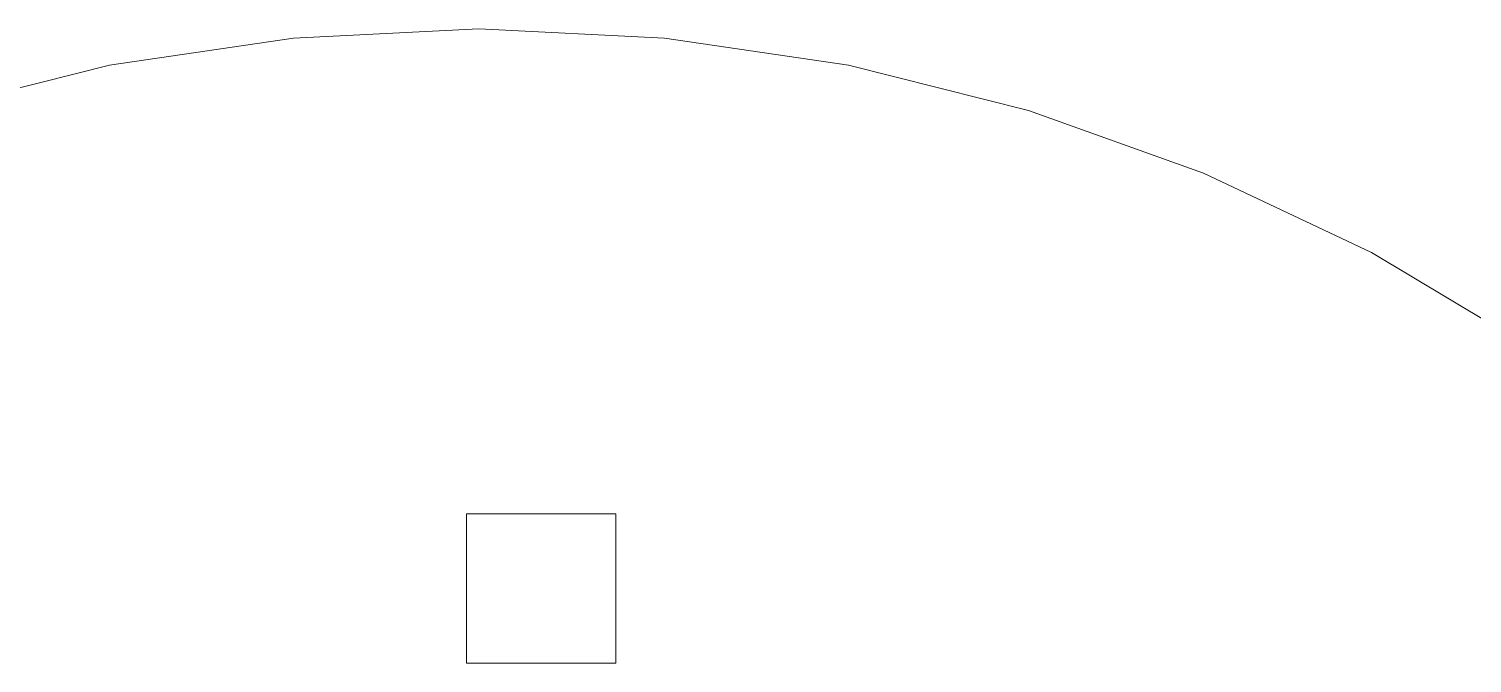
# Model space of a CAD drawing. Header units: centimetres. Extents: x -214 to 137, y -175 to 4.
# Drawn here: x -48.534 to -47.981, y -92.113 to -91.87 of the extents above; entities that cross this region are included whole.
import ezdxf

# ---------------------------------------------------------------- set-up
doc = ezdxf.new("R2010")
doc.units = ezdxf.units.CM
doc.header["$MEASUREMENT"] = 0
doc.layers.add('layer 1', color=7, linetype='Continuous')

msp = doc.modelspace()

# ---------------------------------------------------------------- linework, layer by layer
at = {"layer": 'layer 1', "color": 1, "lineweight": 9}
for points in [[(-48.36125, -91.87003), (-48.36125, -91.87003), (-48.43232, -91.87353), (-48.43232, -91.87353)], [(-48.36125, -91.87003), (-48.36125, -91.87003), (-48.43232, -91.87353), (-48.43232, -91.87353)], [(-48.36125, -91.87003), (-48.36125, -91.87003), (-48.43232, -91.87353), (-48.43232, -91.87353)], [(-48.36125, -91.87003), (-48.36125, -91.87003), (-48.43232, -91.87353), (-48.43232, -91.87353)], [(-48.36125, -91.87003), (-48.36125, -91.87003), (-48.43232, -91.87353), (-48.43232, -91.87353)], [(-48.36125, -91.87003), (-48.36125, -91.87003), (-48.43232, -91.87353), (-48.43232, -91.87353)], [(-48.36125, -91.87003), (-48.36125, -91.87003), (-48.43232, -91.87353), (-48.43232, -91.87353)], [(-48.36125, -91.87003), (-48.36125, -91.87003), (-48.43232, -91.87353), (-48.43232, -91.87353)], [(-48.36125, -91.87003), (-48.36125, -91.87003), (-48.43232, -91.87353), (-48.43232, -91.87353)], [(-48.36125, -91.87003), (-48.36125, -91.87003), (-48.43232, -91.87353), (-48.43232, -91.87353)], [(-48.36125, -91.87003), (-48.36125, -91.87003), (-48.43232, -91.87353), (-48.43232, -91.87353)], [(-48.36125, -91.87003), (-48.36125, -91.87003), (-48.43232, -91.87353), (-48.43232, -91.87353)], [(-48.36125, -91.87003), (-48.36125, -91.87003), (-48.43232, -91.87353), (-48.43232, -91.87353)], [(-48.36125, -91.87003), (-48.36125, -91.87003), (-48.43232, -91.87353), (-48.43232, -91.87353)], [(-48.36125, -91.87003), (-48.36125, -91.87003), (-48.43232, -91.87353), (-48.43232, -91.87353)], [(-48.36125, -91.87003), (-48.36125, -91.87003), (-48.43232, -91.87353), (-48.43232, -91.87353)], [(-48.36125, -91.87003), (-48.36125, -91.87003), (-48.43232, -91.87353), (-48.43232, -91.87353)], [(-48.36125, -91.87003), (-48.36125, -91.87003), (-48.43232, -91.87353), (-48.43232, -91.87353)], [(-48.36125, -91.87003), (-48.36125, -91.87003), (-48.43232, -91.87353), (-48.43232, -91.87353)], [(-48.36125, -91.87003), (-48.36125, -91.87003), (-48.43232, -91.87353), (-48.43232, -91.87353)], [(-48.36125, -91.87003), (-48.36125, -91.87003), (-48.43232, -91.87353), (-48.43232, -91.87353)], [(-48.36125, -91.87003), (-48.36125, -91.87003), (-48.43232, -91.87353), (-48.43232, -91.87353)], [(-48.36125, -91.87003), (-48.36125, -91.87003), (-48.43232, -91.87353), (-48.43232, -91.87353)], [(-48.36125, -91.87003), (-48.36125, -91.87003), (-48.43232, -91.87353), (-48.43232, -91.87353)], [(-48.36125, -91.87003), (-48.36125, -91.87003), (-48.43232, -91.87353), (-48.43232, -91.87353)], [(-48.29016, -91.87353), (-48.29016, -91.87353), (-48.36125, -91.87003), (-48.36125, -91.87003)], [(-48.29016, -91.87353), (-48.29016, -91.87353), (-48.36125, -91.87003), (-48.36125, -91.87003)], [(-48.29016, -91.87353), (-48.29016, -91.87353), (-48.36125, -91.87003), (-48.36125, -91.87003)], [(-48.29016, -91.87353), (-48.29016, -91.87353), (-48.36125, -91.87003), (-48.36125, -91.87003)], [(-48.29016, -91.87353), (-48.29016, -91.87353), (-48.36125, -91.87003), (-48.36125, -91.87003)], [(-48.29016, -91.87353), (-48.29016, -91.87353), (-48.36125, -91.87003), (-48.36125, -91.87003)], [(-48.29016, -91.87353), (-48.29016, -91.87353), (-48.36125, -91.87003), (-48.36125, -91.87003)], [(-48.29016, -91.87353), (-48.29016, -91.87353), (-48.36125, -91.87003), (-48.36125, -91.87003)], [(-48.29016, -91.87353), (-48.29016, -91.87353), (-48.36125, -91.87003), (-48.36125, -91.87003)], [(-48.29016, -91.87353), (-48.29016, -91.87353), (-48.36125, -91.87003), (-48.36125, -91.87003)], [(-48.29016, -91.87353), (-48.29016, -91.87353), (-48.36125, -91.87003), (-48.36125, -91.87003)], [(-48.29016, -91.87353), (-48.29016, -91.87353), (-48.36125, -91.87003), (-48.36125, -91.87003)], [(-48.29016, -91.87353), (-48.29016, -91.87353), (-48.36125, -91.87003), (-48.36125, -91.87003)], [(-48.29016, -91.87353), (-48.29016, -91.87353), (-48.36125, -91.87003), (-48.36125, -91.87003)], [(-48.29016, -91.87353), (-48.29016, -91.87353), (-48.36125, -91.87003), (-48.36125, -91.87003)], [(-48.29016, -91.87353), (-48.29016, -91.87353), (-48.36125, -91.87003), (-48.36125, -91.87003)], [(-48.29016, -91.87353), (-48.29016, -91.87353), (-48.36125, -91.87003), (-48.36125, -91.87003)], [(-48.29016, -91.87353), (-48.29016, -91.87353), (-48.36125, -91.87003), (-48.36125, -91.87003)], [(-48.29016, -91.87353), (-48.29016, -91.87353), (-48.36125, -91.87003), (-48.36125, -91.87003)], [(-48.29016, -91.87353), (-48.29016, -91.87353), (-48.36125, -91.87003), (-48.36125, -91.87003)], [(-48.29016, -91.87353), (-48.29016, -91.87353), (-48.36125, -91.87003), (-48.36125, -91.87003)], [(-48.29016, -91.87353), (-48.29016, -91.87353), (-48.36125, -91.87003), (-48.36125, -91.87003)], [(-48.29016, -91.87353), (-48.29016, -91.87353), (-48.36125, -91.87003), (-48.36125, -91.87003)], [(-48.29016, -91.87353), (-48.29016, -91.87353), (-48.36125, -91.87003), (-48.36125, -91.87003)], [(-48.29016, -91.87353), (-48.29016, -91.87353), (-48.36125, -91.87003), (-48.36125, -91.87003)], [(-48.43232, -91.87353), (-48.43232, -91.87353), (-48.50271, -91.88397), (-48.50271, -91.88397)], [(-48.43232, -91.87353), (-48.43232, -91.87353), (-48.50271, -91.88397), (-48.50271, -91.88397)], [(-48.43232, -91.87353), (-48.43232, -91.87353), (-48.50271, -91.88397), (-48.50271, -91.88397)], [(-48.43232, -91.87353), (-48.43232, -91.87353), (-48.50271, -91.88397), (-48.50271, -91.88397)], [(-48.43232, -91.87353), (-48.43232, -91.87353), (-48.50271, -91.88397), (-48.50271, -91.88397)], [(-48.43232, -91.87353), (-48.43232, -91.87353), (-48.50271, -91.88397), (-48.50271, -91.88397)], [(-48.43232, -91.87353), (-48.43232, -91.87353), (-48.50271, -91.88397), (-48.50271, -91.88397)], [(-48.43232, -91.87353), (-48.43232, -91.87353), (-48.50271, -91.88397), (-48.50271, -91.88397)], [(-48.43232, -91.87353), (-48.43232, -91.87353), (-48.50271, -91.88397), (-48.50271, -91.88397)], [(-48.43232, -91.87353), (-48.43232, -91.87353), (-48.50271, -91.88397), (-48.50271, -91.88397)], [(-48.43232, -91.87353), (-48.43232, -91.87353), (-48.50271, -91.88397), (-48.50271, -91.88397)], [(-48.43232, -91.87353), (-48.43232, -91.87353), (-48.50271, -91.88397), (-48.50271, -91.88397)], [(-48.43232, -91.87353), (-48.43232, -91.87353), (-48.50271, -91.88397), (-48.50271, -91.88397)], [(-48.43232, -91.87353), (-48.43232, -91.87353), (-48.50271, -91.88397), (-48.50271, -91.88397)], [(-48.43232, -91.87353), (-48.43232, -91.87353), (-48.50271, -91.88397), (-48.50271, -91.88397)], [(-48.43232, -91.87353), (-48.43232, -91.87353), (-48.50271, -91.88397), (-48.50271, -91.88397)], [(-48.43232, -91.87353), (-48.43232, -91.87353), (-48.50271, -91.88397), (-48.50271, -91.88397)], [(-48.43232, -91.87353), (-48.43232, -91.87353), (-48.50271, -91.88397), (-48.50271, -91.88397)], [(-48.43232, -91.87353), (-48.43232, -91.87353), (-48.50271, -91.88397), (-48.50271, -91.88397)], [(-48.43232, -91.87353), (-48.43232, -91.87353), (-48.50271, -91.88397), (-48.50271, -91.88397)], [(-48.43232, -91.87353), (-48.43232, -91.87353), (-48.50271, -91.88397), (-48.50271, -91.88397)], [(-48.43232, -91.87353), (-48.43232, -91.87353), (-48.50271, -91.88397), (-48.50271, -91.88397)], [(-48.43232, -91.87353), (-48.43232, -91.87353), (-48.50271, -91.88397), (-48.50271, -91.88397)], [(-48.43232, -91.87353), (-48.43232, -91.87353), (-48.50271, -91.88397), (-48.50271, -91.88397)], [(-48.43232, -91.87353), (-48.43232, -91.87353), (-48.50271, -91.88397), (-48.50271, -91.88397)], [(-48.21977, -91.88397), (-48.21977, -91.88397), (-48.29016, -91.87353), (-48.29016, -91.87353)], [(-48.21977, -91.88397), (-48.21977, -91.88397), (-48.29016, -91.87353), (-48.29016, -91.87353)], [(-48.21977, -91.88397), (-48.21977, -91.88397), (-48.29016, -91.87353), (-48.29016, -91.87353)], [(-48.21977, -91.88397), (-48.21977, -91.88397), (-48.29016, -91.87353), (-48.29016, -91.87353)], [(-48.21977, -91.88397), (-48.21977, -91.88397), (-48.29016, -91.87353), (-48.29016, -91.87353)], [(-48.21977, -91.88397), (-48.21977, -91.88397), (-48.29016, -91.87353), (-48.29016, -91.87353)], [(-48.21977, -91.88397), (-48.21977, -91.88397), (-48.29016, -91.87353), (-48.29016, -91.87353)], [(-48.21977, -91.88397), (-48.21977, -91.88397), (-48.29016, -91.87353), (-48.29016, -91.87353)], [(-48.21977, -91.88397), (-48.21977, -91.88397), (-48.29016, -91.87353), (-48.29016, -91.87353)], [(-48.21977, -91.88397), (-48.21977, -91.88397), (-48.29016, -91.87353), (-48.29016, -91.87353)], [(-48.21977, -91.88397), (-48.21977, -91.88397), (-48.29016, -91.87353), (-48.29016, -91.87353)], [(-48.21977, -91.88397), (-48.21977, -91.88397), (-48.29016, -91.87353), (-48.29016, -91.87353)], [(-48.21977, -91.88397), (-48.21977, -91.88397), (-48.29016, -91.87353), (-48.29016, -91.87353)], [(-48.21977, -91.88397), (-48.21977, -91.88397), (-48.29016, -91.87353), (-48.29016, -91.87353)], [(-48.21977, -91.88397), (-48.21977, -91.88397), (-48.29016, -91.87353), (-48.29016, -91.87353)], [(-48.21977, -91.88397), (-48.21977, -91.88397), (-48.29016, -91.87353), (-48.29016, -91.87353)], [(-48.21977, -91.88397), (-48.21977, -91.88397), (-48.29016, -91.87353), (-48.29016, -91.87353)], [(-48.21977, -91.88397), (-48.21977, -91.88397), (-48.29016, -91.87353), (-48.29016, -91.87353)], [(-48.21977, -91.88397), (-48.21977, -91.88397), (-48.29016, -91.87353), (-48.29016, -91.87353)], [(-48.21977, -91.88397), (-48.21977, -91.88397), (-48.29016, -91.87353), (-48.29016, -91.87353)], [(-48.21977, -91.88397), (-48.21977, -91.88397), (-48.29016, -91.87353), (-48.29016, -91.87353)], [(-48.21977, -91.88397), (-48.21977, -91.88397), (-48.29016, -91.87353), (-48.29016, -91.87353)], [(-48.21977, -91.88397), (-48.21977, -91.88397), (-48.29016, -91.87353), (-48.29016, -91.87353)], [(-48.21977, -91.88397), (-48.21977, -91.88397), (-48.29016, -91.87353), (-48.29016, -91.87353)], [(-48.21977, -91.88397), (-48.21977, -91.88397), (-48.29016, -91.87353), (-48.29016, -91.87353)], [(-48.50271, -91.88397), (-48.50271, -91.88397), (-48.57174, -91.90126), (-48.57174, -91.90126)], [(-48.50271, -91.88397), (-48.50271, -91.88397), (-48.57174, -91.90126), (-48.57174, -91.90126)], [(-48.50271, -91.88397), (-48.50271, -91.88397), (-48.57174, -91.90126), (-48.57174, -91.90126)], [(-48.50271, -91.88397), (-48.50271, -91.88397), (-48.57174, -91.90126), (-48.57174, -91.90126)], [(-48.50271, -91.88397), (-48.50271, -91.88397), (-48.57174, -91.90126), (-48.57174, -91.90126)], [(-48.50271, -91.88397), (-48.50271, -91.88397), (-48.57174, -91.90126), (-48.57174, -91.90126)], [(-48.50271, -91.88397), (-48.50271, -91.88397), (-48.57174, -91.90126), (-48.57174, -91.90126)], [(-48.50271, -91.88397), (-48.50271, -91.88397), (-48.57174, -91.90126), (-48.57174, -91.90126)], [(-48.50271, -91.88397), (-48.50271, -91.88397), (-48.57174, -91.90126), (-48.57174, -91.90126)], [(-48.50271, -91.88397), (-48.50271, -91.88397), (-48.57174, -91.90126), (-48.57174, -91.90126)], [(-48.50271, -91.88397), (-48.50271, -91.88397), (-48.57174, -91.90126), (-48.57174, -91.90126)], [(-48.50271, -91.88397), (-48.50271, -91.88397), (-48.57174, -91.90126), (-48.57174, -91.90126)], [(-48.50271, -91.88397), (-48.50271, -91.88397), (-48.57174, -91.90126), (-48.57174, -91.90126)], [(-48.50271, -91.88397), (-48.50271, -91.88397), (-48.57174, -91.90126), (-48.57174, -91.90126)], [(-48.50271, -91.88397), (-48.50271, -91.88397), (-48.57174, -91.90126), (-48.57174, -91.90126)], [(-48.50271, -91.88397), (-48.50271, -91.88397), (-48.57174, -91.90126), (-48.57174, -91.90126)], [(-48.50271, -91.88397), (-48.50271, -91.88397), (-48.57174, -91.90126), (-48.57174, -91.90126)], [(-48.50271, -91.88397), (-48.50271, -91.88397), (-48.57174, -91.90126), (-48.57174, -91.90126)], [(-48.50271, -91.88397), (-48.50271, -91.88397), (-48.57174, -91.90126), (-48.57174, -91.90126)], [(-48.50271, -91.88397), (-48.50271, -91.88397), (-48.57174, -91.90126), (-48.57174, -91.90126)], [(-48.50271, -91.88397), (-48.50271, -91.88397), (-48.57174, -91.90126), (-48.57174, -91.90126)], [(-48.50271, -91.88397), (-48.50271, -91.88397), (-48.57174, -91.90126), (-48.57174, -91.90126)], [(-48.50271, -91.88397), (-48.50271, -91.88397), (-48.57174, -91.90126), (-48.57174, -91.90126)], [(-48.50271, -91.88397), (-48.50271, -91.88397), (-48.57174, -91.90126), (-48.57174, -91.90126)], [(-48.50271, -91.88397), (-48.50271, -91.88397), (-48.57174, -91.90126), (-48.57174, -91.90126)], [(-48.15075, -91.90126), (-48.15075, -91.90126), (-48.21977, -91.88397), (-48.21977, -91.88397)], [(-48.15075, -91.90126), (-48.15075, -91.90126), (-48.21977, -91.88397), (-48.21977, -91.88397)], [(-48.15075, -91.90126), (-48.15075, -91.90126), (-48.21977, -91.88397), (-48.21977, -91.88397)], [(-48.15075, -91.90126), (-48.15075, -91.90126), (-48.21977, -91.88397), (-48.21977, -91.88397)], [(-48.15075, -91.90126), (-48.15075, -91.90126), (-48.21977, -91.88397), (-48.21977, -91.88397)], [(-48.15075, -91.90126), (-48.15075, -91.90126), (-48.21977, -91.88397), (-48.21977, -91.88397)], [(-48.15075, -91.90126), (-48.15075, -91.90126), (-48.21977, -91.88397), (-48.21977, -91.88397)], [(-48.15075, -91.90126), (-48.15075, -91.90126), (-48.21977, -91.88397), (-48.21977, -91.88397)], [(-48.15075, -91.90126), (-48.15075, -91.90126), (-48.21977, -91.88397), (-48.21977, -91.88397)], [(-48.15075, -91.90126), (-48.15075, -91.90126), (-48.21977, -91.88397), (-48.21977, -91.88397)], [(-48.15075, -91.90126), (-48.15075, -91.90126), (-48.21977, -91.88397), (-48.21977, -91.88397)], [(-48.15075, -91.90126), (-48.15075, -91.90126), (-48.21977, -91.88397), (-48.21977, -91.88397)], [(-48.15075, -91.90126), (-48.15075, -91.90126), (-48.21977, -91.88397), (-48.21977, -91.88397)], [(-48.15075, -91.90126), (-48.15075, -91.90126), (-48.21977, -91.88397), (-48.21977, -91.88397)], [(-48.15075, -91.90126), (-48.15075, -91.90126), (-48.21977, -91.88397), (-48.21977, -91.88397)], [(-48.15075, -91.90126), (-48.15075, -91.90126), (-48.21977, -91.88397), (-48.21977, -91.88397)], [(-48.15075, -91.90126), (-48.15075, -91.90126), (-48.21977, -91.88397), (-48.21977, -91.88397)], [(-48.15075, -91.90126), (-48.15075, -91.90126), (-48.21977, -91.88397), (-48.21977, -91.88397)], [(-48.15075, -91.90126), (-48.15075, -91.90126), (-48.21977, -91.88397), (-48.21977, -91.88397)], [(-48.15075, -91.90126), (-48.15075, -91.90126), (-48.21977, -91.88397), (-48.21977, -91.88397)], [(-48.15075, -91.90126), (-48.15075, -91.90126), (-48.21977, -91.88397), (-48.21977, -91.88397)], [(-48.15075, -91.90126), (-48.15075, -91.90126), (-48.21977, -91.88397), (-48.21977, -91.88397)], [(-48.15075, -91.90126), (-48.15075, -91.90126), (-48.21977, -91.88397), (-48.21977, -91.88397)], [(-48.15075, -91.90126), (-48.15075, -91.90126), (-48.21977, -91.88397), (-48.21977, -91.88397)], [(-48.15075, -91.90126), (-48.15075, -91.90126), (-48.21977, -91.88397), (-48.21977, -91.88397)], [(-48.08374, -91.92523), (-48.08374, -91.92523), (-48.15075, -91.90126), (-48.15075, -91.90126)], [(-48.08374, -91.92523), (-48.08374, -91.92523), (-48.15075, -91.90126), (-48.15075, -91.90126)], [(-48.08374, -91.92523), (-48.08374, -91.92523), (-48.15075, -91.90126), (-48.15075, -91.90126)], [(-48.08374, -91.92523), (-48.08374, -91.92523), (-48.15075, -91.90126), (-48.15075, -91.90126)], [(-48.08374, -91.92523), (-48.08374, -91.92523), (-48.15075, -91.90126), (-48.15075, -91.90126)], [(-48.08374, -91.92523), (-48.08374, -91.92523), (-48.15075, -91.90126), (-48.15075, -91.90126)], [(-48.08374, -91.92523), (-48.08374, -91.92523), (-48.15075, -91.90126), (-48.15075, -91.90126)], [(-48.08374, -91.92523), (-48.08374, -91.92523), (-48.15075, -91.90126), (-48.15075, -91.90126)], [(-48.08374, -91.92523), (-48.08374, -91.92523), (-48.15075, -91.90126), (-48.15075, -91.90126)], [(-48.08374, -91.92523), (-48.08374, -91.92523), (-48.15075, -91.90126), (-48.15075, -91.90126)], [(-48.08374, -91.92523), (-48.08374, -91.92523), (-48.15075, -91.90126), (-48.15075, -91.90126)], [(-48.08374, -91.92523), (-48.08374, -91.92523), (-48.15075, -91.90126), (-48.15075, -91.90126)], [(-48.08374, -91.92523), (-48.08374, -91.92523), (-48.15075, -91.90126), (-48.15075, -91.90126)], [(-48.08374, -91.92523), (-48.08374, -91.92523), (-48.15075, -91.90126), (-48.15075, -91.90126)], [(-48.08374, -91.92523), (-48.08374, -91.92523), (-48.15075, -91.90126), (-48.15075, -91.90126)], [(-48.08374, -91.92523), (-48.08374, -91.92523), (-48.15075, -91.90126), (-48.15075, -91.90126)], [(-48.08374, -91.92523), (-48.08374, -91.92523), (-48.15075, -91.90126), (-48.15075, -91.90126)], [(-48.08374, -91.92523), (-48.08374, -91.92523), (-48.15075, -91.90126), (-48.15075, -91.90126)], [(-48.08374, -91.92523), (-48.08374, -91.92523), (-48.15075, -91.90126), (-48.15075, -91.90126)], [(-48.08374, -91.92523), (-48.08374, -91.92523), (-48.15075, -91.90126), (-48.15075, -91.90126)], [(-48.08374, -91.92523), (-48.08374, -91.92523), (-48.15075, -91.90126), (-48.15075, -91.90126)], [(-48.08374, -91.92523), (-48.08374, -91.92523), (-48.15075, -91.90126), (-48.15075, -91.90126)], [(-48.08374, -91.92523), (-48.08374, -91.92523), (-48.15075, -91.90126), (-48.15075, -91.90126)], [(-48.08374, -91.92523), (-48.08374, -91.92523), (-48.15075, -91.90126), (-48.15075, -91.90126)], [(-48.08374, -91.92523), (-48.08374, -91.92523), (-48.15075, -91.90126), (-48.15075, -91.90126)], [(-48.01941, -91.95566), (-48.01941, -91.95566), (-48.08374, -91.92523), (-48.08374, -91.92523)], [(-48.01941, -91.95566), (-48.01941, -91.95566), (-48.08374, -91.92523), (-48.08374, -91.92523)], [(-48.01941, -91.95566), (-48.01941, -91.95566), (-48.08374, -91.92523), (-48.08374, -91.92523)], [(-48.01941, -91.95566), (-48.01941, -91.95566), (-48.08374, -91.92523), (-48.08374, -91.92523)], [(-48.01941, -91.95566), (-48.01941, -91.95566), (-48.08374, -91.92523), (-48.08374, -91.92523)], [(-48.01941, -91.95566), (-48.01941, -91.95566), (-48.08374, -91.92523), (-48.08374, -91.92523)], [(-48.01941, -91.95566), (-48.01941, -91.95566), (-48.08374, -91.92523), (-48.08374, -91.92523)], [(-48.01941, -91.95566), (-48.01941, -91.95566), (-48.08374, -91.92523), (-48.08374, -91.92523)], [(-48.01941, -91.95566), (-48.01941, -91.95566), (-48.08374, -91.92523), (-48.08374, -91.92523)], [(-48.01941, -91.95566), (-48.01941, -91.95566), (-48.08374, -91.92523), (-48.08374, -91.92523)], [(-48.01941, -91.95566), (-48.01941, -91.95566), (-48.08374, -91.92523), (-48.08374, -91.92523)], [(-48.01941, -91.95566), (-48.01941, -91.95566), (-48.08374, -91.92523), (-48.08374, -91.92523)], [(-48.01941, -91.95566), (-48.01941, -91.95566), (-48.08374, -91.92523), (-48.08374, -91.92523)], [(-48.01941, -91.95566), (-48.01941, -91.95566), (-48.08374, -91.92523), (-48.08374, -91.92523)], [(-48.01941, -91.95566), (-48.01941, -91.95566), (-48.08374, -91.92523), (-48.08374, -91.92523)], [(-48.01941, -91.95566), (-48.01941, -91.95566), (-48.08374, -91.92523), (-48.08374, -91.92523)], [(-48.01941, -91.95566), (-48.01941, -91.95566), (-48.08374, -91.92523), (-48.08374, -91.92523)], [(-48.01941, -91.95566), (-48.01941, -91.95566), (-48.08374, -91.92523), (-48.08374, -91.92523)], [(-48.01941, -91.95566), (-48.01941, -91.95566), (-48.08374, -91.92523), (-48.08374, -91.92523)], [(-48.01941, -91.95566), (-48.01941, -91.95566), (-48.08374, -91.92523), (-48.08374, -91.92523)], [(-48.01941, -91.95566), (-48.01941, -91.95566), (-48.08374, -91.92523), (-48.08374, -91.92523)], [(-48.01941, -91.95566), (-48.01941, -91.95566), (-48.08374, -91.92523), (-48.08374, -91.92523)], [(-48.01941, -91.95566), (-48.01941, -91.95566), (-48.08374, -91.92523), (-48.08374, -91.92523)], [(-48.01941, -91.95566), (-48.01941, -91.95566), (-48.08374, -91.92523), (-48.08374, -91.92523)], [(-48.01941, -91.95566), (-48.01941, -91.95566), (-48.08374, -91.92523), (-48.08374, -91.92523)], [(-47.95837, -91.99224), (-47.95837, -91.99224), (-48.01941, -91.95566), (-48.01941, -91.95566)], [(-47.95837, -91.99224), (-47.95837, -91.99224), (-48.01941, -91.95566), (-48.01941, -91.95566)], [(-47.95837, -91.99224), (-47.95837, -91.99224), (-48.01941, -91.95566), (-48.01941, -91.95566)], [(-47.95837, -91.99224), (-47.95837, -91.99224), (-48.01941, -91.95566), (-48.01941, -91.95566)], [(-47.95837, -91.99224), (-47.95837, -91.99224), (-48.01941, -91.95566), (-48.01941, -91.95566)], [(-47.95837, -91.99224), (-47.95837, -91.99224), (-48.01941, -91.95566), (-48.01941, -91.95566)], [(-47.95837, -91.99224), (-47.95837, -91.99224), (-48.01941, -91.95566), (-48.01941, -91.95566)], [(-47.95837, -91.99224), (-47.95837, -91.99224), (-48.01941, -91.95566), (-48.01941, -91.95566)], [(-47.95837, -91.99224), (-47.95837, -91.99224), (-48.01941, -91.95566), (-48.01941, -91.95566)], [(-47.95837, -91.99224), (-47.95837, -91.99224), (-48.01941, -91.95566), (-48.01941, -91.95566)], [(-47.95837, -91.99224), (-47.95837, -91.99224), (-48.01941, -91.95566), (-48.01941, -91.95566)], [(-47.95837, -91.99224), (-47.95837, -91.99224), (-48.01941, -91.95566), (-48.01941, -91.95566)], [(-47.95837, -91.99224), (-47.95837, -91.99224), (-48.01941, -91.95566), (-48.01941, -91.95566)], [(-47.95837, -91.99224), (-47.95837, -91.99224), (-48.01941, -91.95566), (-48.01941, -91.95566)], [(-47.95837, -91.99224), (-47.95837, -91.99224), (-48.01941, -91.95566), (-48.01941, -91.95566)], [(-47.95837, -91.99224), (-47.95837, -91.99224), (-48.01941, -91.95566), (-48.01941, -91.95566)], [(-47.95837, -91.99224), (-47.95837, -91.99224), (-48.01941, -91.95566), (-48.01941, -91.95566)], [(-47.95837, -91.99224), (-47.95837, -91.99224), (-48.01941, -91.95566), (-48.01941, -91.95566)], [(-47.95837, -91.99224), (-47.95837, -91.99224), (-48.01941, -91.95566), (-48.01941, -91.95566)], [(-47.95837, -91.99224), (-47.95837, -91.99224), (-48.01941, -91.95566), (-48.01941, -91.95566)], [(-47.95837, -91.99224), (-47.95837, -91.99224), (-48.01941, -91.95566), (-48.01941, -91.95566)], [(-47.95837, -91.99224), (-47.95837, -91.99224), (-48.01941, -91.95566), (-48.01941, -91.95566)], [(-47.95837, -91.99224), (-47.95837, -91.99224), (-48.01941, -91.95566), (-48.01941, -91.95566)], [(-47.95837, -91.99224), (-47.95837, -91.99224), (-48.01941, -91.95566), (-48.01941, -91.95566)], [(-47.95837, -91.99224), (-47.95837, -91.99224), (-48.01941, -91.95566), (-48.01941, -91.95566)]]:
    msp.add_open_spline(points, degree=3, dxfattribs=at)
at = {"layer": 'layer 1', "color": 5, "lineweight": 9}
for points in [[(-48.30886, -92.05577), (-48.30886, -92.05577), (-48.36601, -92.05577), (-48.36601, -92.05577)], [(-48.36601, -92.05577), (-48.36601, -92.05577), (-48.36601, -92.11292), (-48.36601, -92.11292)], [(-48.30886, -92.05577), (-48.30886, -92.05577), (-48.36601, -92.05577), (-48.36601, -92.05577)], [(-48.36601, -92.05577), (-48.36601, -92.05577), (-48.36601, -92.11292), (-48.36601, -92.11292)], [(-48.30886, -92.05577), (-48.30886, -92.05577), (-48.36601, -92.05577), (-48.36601, -92.05577)], [(-48.36601, -92.05577), (-48.36601, -92.05577), (-48.36601, -92.11292), (-48.36601, -92.11292)], [(-48.30886, -92.05577), (-48.30886, -92.05577), (-48.36601, -92.05577), (-48.36601, -92.05577)], [(-48.36601, -92.05577), (-48.36601, -92.05577), (-48.36601, -92.11292), (-48.36601, -92.11292)], [(-48.30886, -92.05577), (-48.30886, -92.05577), (-48.36601, -92.05577), (-48.36601, -92.05577)], [(-48.36601, -92.05577), (-48.36601, -92.05577), (-48.36601, -92.11292), (-48.36601, -92.11292)], [(-48.30886, -92.05577), (-48.30886, -92.05577), (-48.36601, -92.05577), (-48.36601, -92.05577)], [(-48.36601, -92.05577), (-48.36601, -92.05577), (-48.36601, -92.11292), (-48.36601, -92.11292)], [(-48.30886, -92.05577), (-48.30886, -92.05577), (-48.36601, -92.05577), (-48.36601, -92.05577)], [(-48.36601, -92.05577), (-48.36601, -92.05577), (-48.36601, -92.11292), (-48.36601, -92.11292)], [(-48.30886, -92.05577), (-48.30886, -92.05577), (-48.36601, -92.05577), (-48.36601, -92.05577)], [(-48.36601, -92.05577), (-48.36601, -92.05577), (-48.36601, -92.11292), (-48.36601, -92.11292)], [(-48.30886, -92.05577), (-48.30886, -92.05577), (-48.36601, -92.05577), (-48.36601, -92.05577)], [(-48.36601, -92.05577), (-48.36601, -92.05577), (-48.36601, -92.11292), (-48.36601, -92.11292)], [(-48.30886, -92.05577), (-48.30886, -92.05577), (-48.36601, -92.05577), (-48.36601, -92.05577)], [(-48.36601, -92.05577), (-48.36601, -92.05577), (-48.36601, -92.11292), (-48.36601, -92.11292)], [(-48.30886, -92.05577), (-48.30886, -92.05577), (-48.36601, -92.05577), (-48.36601, -92.05577)], [(-48.36601, -92.05577), (-48.36601, -92.05577), (-48.36601, -92.11292), (-48.36601, -92.11292)], [(-48.30886, -92.05577), (-48.30886, -92.05577), (-48.36601, -92.05577), (-48.36601, -92.05577)], [(-48.36601, -92.05577), (-48.36601, -92.05577), (-48.36601, -92.11292), (-48.36601, -92.11292)], [(-48.30886, -92.05577), (-48.30886, -92.05577), (-48.36601, -92.05577), (-48.36601, -92.05577)], [(-48.36601, -92.05577), (-48.36601, -92.05577), (-48.36601, -92.11292), (-48.36601, -92.11292)], [(-48.30886, -92.05577), (-48.30886, -92.05577), (-48.36601, -92.05577), (-48.36601, -92.05577)], [(-48.36601, -92.05577), (-48.36601, -92.05577), (-48.36601, -92.11292), (-48.36601, -92.11292)], [(-48.30886, -92.05577), (-48.30886, -92.05577), (-48.36601, -92.05577), (-48.36601, -92.05577)], [(-48.36601, -92.05577), (-48.36601, -92.05577), (-48.36601, -92.11292), (-48.36601, -92.11292)], [(-48.30886, -92.05577), (-48.30886, -92.05577), (-48.36601, -92.05577), (-48.36601, -92.05577)], [(-48.36601, -92.05577), (-48.36601, -92.05577), (-48.36601, -92.11292), (-48.36601, -92.11292)], [(-48.30886, -92.05577), (-48.30886, -92.05577), (-48.36601, -92.05577), (-48.36601, -92.05577)], [(-48.36601, -92.05577), (-48.36601, -92.05577), (-48.36601, -92.11292), (-48.36601, -92.11292)], [(-48.30886, -92.05577), (-48.30886, -92.05577), (-48.36601, -92.05577), (-48.36601, -92.05577)], [(-48.36601, -92.05577), (-48.36601, -92.05577), (-48.36601, -92.11292), (-48.36601, -92.11292)], [(-48.30886, -92.05577), (-48.30886, -92.05577), (-48.36601, -92.05577), (-48.36601, -92.05577)], [(-48.36601, -92.05577), (-48.36601, -92.05577), (-48.36601, -92.11292), (-48.36601, -92.11292)], [(-48.30886, -92.05577), (-48.30886, -92.05577), (-48.36601, -92.05577), (-48.36601, -92.05577)], [(-48.36601, -92.05577), (-48.36601, -92.05577), (-48.36601, -92.11292), (-48.36601, -92.11292)], [(-48.30886, -92.05577), (-48.30886, -92.05577), (-48.36601, -92.05577), (-48.36601, -92.05577)], [(-48.36601, -92.05577), (-48.36601, -92.05577), (-48.36601, -92.11292), (-48.36601, -92.11292)], [(-48.30886, -92.05577), (-48.30886, -92.05577), (-48.36601, -92.05577), (-48.36601, -92.05577)], [(-48.36601, -92.05577), (-48.36601, -92.05577), (-48.36601, -92.11292), (-48.36601, -92.11292)], [(-48.30886, -92.05577), (-48.30886, -92.05577), (-48.36601, -92.05577), (-48.36601, -92.05577)], [(-48.36601, -92.05577), (-48.36601, -92.05577), (-48.36601, -92.11292), (-48.36601, -92.11292)], [(-48.30886, -92.05577), (-48.30886, -92.05577), (-48.36601, -92.05577), (-48.36601, -92.05577)], [(-48.36601, -92.05577), (-48.36601, -92.05577), (-48.36601, -92.11292), (-48.36601, -92.11292)], [(-48.30886, -92.05577), (-48.30886, -92.05577), (-48.36601, -92.05577), (-48.36601, -92.05577)], [(-48.36601, -92.05577), (-48.36601, -92.05577), (-48.36601, -92.11292), (-48.36601, -92.11292)], [(-48.30886, -92.11292), (-48.30886, -92.11292), (-48.30886, -92.05577), (-48.30886, -92.05577)], [(-48.30886, -92.11292), (-48.30886, -92.11292), (-48.30886, -92.05577), (-48.30886, -92.05577)], [(-48.30886, -92.11292), (-48.30886, -92.11292), (-48.30886, -92.05577), (-48.30886, -92.05577)], [(-48.30886, -92.11292), (-48.30886, -92.11292), (-48.30886, -92.05577), (-48.30886, -92.05577)], [(-48.30886, -92.11292), (-48.30886, -92.11292), (-48.30886, -92.05577), (-48.30886, -92.05577)], [(-48.30886, -92.11292), (-48.30886, -92.11292), (-48.30886, -92.05577), (-48.30886, -92.05577)], [(-48.30886, -92.11292), (-48.30886, -92.11292), (-48.30886, -92.05577), (-48.30886, -92.05577)], [(-48.30886, -92.11292), (-48.30886, -92.11292), (-48.30886, -92.05577), (-48.30886, -92.05577)], [(-48.30886, -92.11292), (-48.30886, -92.11292), (-48.30886, -92.05577), (-48.30886, -92.05577)], [(-48.30886, -92.11292), (-48.30886, -92.11292), (-48.30886, -92.05577), (-48.30886, -92.05577)], [(-48.30886, -92.11292), (-48.30886, -92.11292), (-48.30886, -92.05577), (-48.30886, -92.05577)], [(-48.30886, -92.11292), (-48.30886, -92.11292), (-48.30886, -92.05577), (-48.30886, -92.05577)], [(-48.30886, -92.11292), (-48.30886, -92.11292), (-48.30886, -92.05577), (-48.30886, -92.05577)], [(-48.30886, -92.11292), (-48.30886, -92.11292), (-48.30886, -92.05577), (-48.30886, -92.05577)], [(-48.30886, -92.11292), (-48.30886, -92.11292), (-48.30886, -92.05577), (-48.30886, -92.05577)], [(-48.30886, -92.11292), (-48.30886, -92.11292), (-48.30886, -92.05577), (-48.30886, -92.05577)], [(-48.30886, -92.11292), (-48.30886, -92.11292), (-48.30886, -92.05577), (-48.30886, -92.05577)], [(-48.30886, -92.11292), (-48.30886, -92.11292), (-48.30886, -92.05577), (-48.30886, -92.05577)], [(-48.30886, -92.11292), (-48.30886, -92.11292), (-48.30886, -92.05577), (-48.30886, -92.05577)], [(-48.30886, -92.11292), (-48.30886, -92.11292), (-48.30886, -92.05577), (-48.30886, -92.05577)], [(-48.30886, -92.11292), (-48.30886, -92.11292), (-48.30886, -92.05577), (-48.30886, -92.05577)], [(-48.30886, -92.11292), (-48.30886, -92.11292), (-48.30886, -92.05577), (-48.30886, -92.05577)], [(-48.30886, -92.11292), (-48.30886, -92.11292), (-48.30886, -92.05577), (-48.30886, -92.05577)], [(-48.30886, -92.11292), (-48.30886, -92.11292), (-48.30886, -92.05577), (-48.30886, -92.05577)], [(-48.30886, -92.11292), (-48.30886, -92.11292), (-48.30886, -92.05577), (-48.30886, -92.05577)], [(-48.36601, -92.11292), (-48.36601, -92.11292), (-48.30886, -92.11292), (-48.30886, -92.11292)], [(-48.36601, -92.11292), (-48.36601, -92.11292), (-48.30886, -92.11292), (-48.30886, -92.11292)], [(-48.36601, -92.11292), (-48.36601, -92.11292), (-48.30886, -92.11292), (-48.30886, -92.11292)], [(-48.36601, -92.11292), (-48.36601, -92.11292), (-48.30886, -92.11292), (-48.30886, -92.11292)], [(-48.36601, -92.11292), (-48.36601, -92.11292), (-48.30886, -92.11292), (-48.30886, -92.11292)], [(-48.36601, -92.11292), (-48.36601, -92.11292), (-48.30886, -92.11292), (-48.30886, -92.11292)], [(-48.36601, -92.11292), (-48.36601, -92.11292), (-48.30886, -92.11292), (-48.30886, -92.11292)], [(-48.36601, -92.11292), (-48.36601, -92.11292), (-48.30886, -92.11292), (-48.30886, -92.11292)], [(-48.36601, -92.11292), (-48.36601, -92.11292), (-48.30886, -92.11292), (-48.30886, -92.11292)], [(-48.36601, -92.11292), (-48.36601, -92.11292), (-48.30886, -92.11292), (-48.30886, -92.11292)], [(-48.36601, -92.11292), (-48.36601, -92.11292), (-48.30886, -92.11292), (-48.30886, -92.11292)], [(-48.36601, -92.11292), (-48.36601, -92.11292), (-48.30886, -92.11292), (-48.30886, -92.11292)], [(-48.36601, -92.11292), (-48.36601, -92.11292), (-48.30886, -92.11292), (-48.30886, -92.11292)], [(-48.36601, -92.11292), (-48.36601, -92.11292), (-48.30886, -92.11292), (-48.30886, -92.11292)], [(-48.36601, -92.11292), (-48.36601, -92.11292), (-48.30886, -92.11292), (-48.30886, -92.11292)], [(-48.36601, -92.11292), (-48.36601, -92.11292), (-48.30886, -92.11292), (-48.30886, -92.11292)], [(-48.36601, -92.11292), (-48.36601, -92.11292), (-48.30886, -92.11292), (-48.30886, -92.11292)], [(-48.36601, -92.11292), (-48.36601, -92.11292), (-48.30886, -92.11292), (-48.30886, -92.11292)], [(-48.36601, -92.11292), (-48.36601, -92.11292), (-48.30886, -92.11292), (-48.30886, -92.11292)], [(-48.36601, -92.11292), (-48.36601, -92.11292), (-48.30886, -92.11292), (-48.30886, -92.11292)], [(-48.36601, -92.11292), (-48.36601, -92.11292), (-48.30886, -92.11292), (-48.30886, -92.11292)], [(-48.36601, -92.11292), (-48.36601, -92.11292), (-48.30886, -92.11292), (-48.30886, -92.11292)], [(-48.36601, -92.11292), (-48.36601, -92.11292), (-48.30886, -92.11292), (-48.30886, -92.11292)], [(-48.36601, -92.11292), (-48.36601, -92.11292), (-48.30886, -92.11292), (-48.30886, -92.11292)], [(-48.36601, -92.11292), (-48.36601, -92.11292), (-48.30886, -92.11292), (-48.30886, -92.11292)]]:
    msp.add_open_spline(points, degree=3, dxfattribs=at)

doc.saveas('drawing.dxf')
